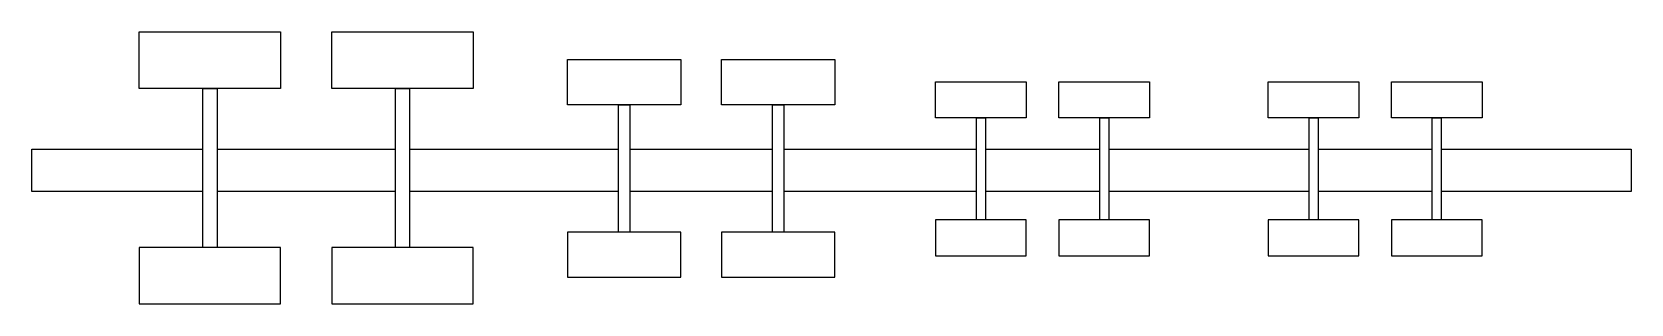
# Model space of a CAD drawing. Extents: x 0.01 to 2.05, y -0.19 to 0.16.
import ezdxf

# ---------------------------------------------------------------- set-up
doc = ezdxf.new("R2010")
doc.units = 0
doc.header["$LTSCALE"] = 0.5
doc.header["$MEASUREMENT"] = 0
doc.layers.get('0').update_dxf_attribs({"linetype": 'CONTINUOUS'})

msp = doc.modelspace()

# ---------------------------------------------------------------- linework, layer by layer
for p, q in [((0.4943, 0.0089), (0.7606, 0.0089)), ((0.775, 0.0089), (0.957, 0.0089)), ((0.9714, 0.0089), (1.2167, 0.0089)), ((1.2282, 0.0089), (1.3738, 0.0089)), ((1.3853, 0.0089), (1.6405, 0.0089)), ((1.652, 0.0089), (1.7976, 0.0089)), ((1.8091, 0.0089), (2.0509, 0.0089)), ((2.0509, 0.0089), (2.0509, -0.0451)), ((0.7606, -0.0451), (0.4943, -0.0451)), ((0.957, -0.0451), (0.775, -0.0451)), ((1.2167, -0.0451), (0.9714, -0.0451)), ((1.3738, -0.0451), (1.2282, -0.0451)), ((1.6405, -0.0451), (1.3853, -0.0451)), ((1.7976, -0.0451), (1.652, -0.0451)), ((2.0509, -0.0451), (1.8091, -0.0451))]:
    msp.add_line(p, q)
for points in [[(0.1497, 0.1583), (0.33, 0.1583), (0.33, 0.0862), (0.1497, 0.0862)], [(0.3951, 0.1583), (0.5755, 0.1583), (0.5755, 0.0862), (0.3951, 0.0862)], [(0.6957, 0.123), (0.84, 0.123), (0.84, 0.0653), (0.6957, 0.0653)], [(0.892, 0.123), (1.0363, 0.123), (1.0363, 0.0653), (0.892, 0.0653)], [(0.2308, 0.0862), (0.2489, 0.0862), (0.2489, -0.1165), (0.2308, -0.1165)], [(0.4763, 0.0862), (0.4943, 0.0862), (0.4943, -0.1165), (0.4763, -0.1165)], [(1.1647, 0.0948), (1.2802, 0.0948), (1.2802, 0.0487), (1.1647, 0.0487)], [(1.3218, 0.0948), (1.4373, 0.0948), (1.4373, 0.0487), (1.3218, 0.0487)], [(1.5885, 0.0948), (1.7039, 0.0948), (1.7039, 0.0487), (1.5885, 0.0487)], [(1.7456, 0.0948), (1.861, 0.0948), (1.861, 0.0487), (1.7456, 0.0487)], [(0.7606, 0.0653), (0.775, 0.0653), (0.775, -0.0968), (0.7606, -0.0968)], [(0.957, 0.0653), (0.9714, 0.0653), (0.9714, -0.0968), (0.957, -0.0968)], [(1.2167, 0.0487), (1.2282, 0.0487), (1.2282, -0.0811), (1.2167, -0.0811)], [(1.3738, 0.0487), (1.3853, 0.0487), (1.3853, -0.0811), (1.3738, -0.0811)], [(1.6405, 0.0487), (1.652, 0.0487), (1.652, -0.0811), (1.6405, -0.0811)], [(1.7976, 0.0487), (1.8091, 0.0487), (1.8091, -0.0811), (1.7976, -0.0811)], [(1.1647, -0.1272), (1.2802, -0.1272), (1.2802, -0.0811), (1.1647, -0.0811)], [(1.3218, -0.1272), (1.4373, -0.1272), (1.4373, -0.0811), (1.3218, -0.0811)], [(1.5885, -0.1272), (1.7039, -0.1272), (1.7039, -0.0811), (1.5885, -0.0811)], [(1.7456, -0.1272), (1.861, -0.1272), (1.861, -0.0811), (1.7456, -0.0811)], [(0.6957, -0.1545), (0.84, -0.1545), (0.84, -0.0968), (0.6957, -0.0968)], [(0.892, -0.1545), (1.0363, -0.1545), (1.0363, -0.0968), (0.892, -0.0968)], [(0.1497, -0.1885), (0.33, -0.1885), (0.33, -0.1165), (0.1497, -0.1165)], [(0.3951, -0.1885), (0.5755, -0.1885), (0.5755, -0.1165), (0.3951, -0.1165)]]:
    msp.add_lwpolyline(points, close=True)
for points in [[(0.2308, -0.0451), (0.0131, -0.0451), (0.0131, 0.0089), (0.2308, 0.0089)], [(0.2489, 0.0089), (0.4763, 0.0089)], [(0.4763, -0.0451), (0.2489, -0.0451)]]:
    msp.add_lwpolyline(points)

doc.saveas('drawing.dxf')
